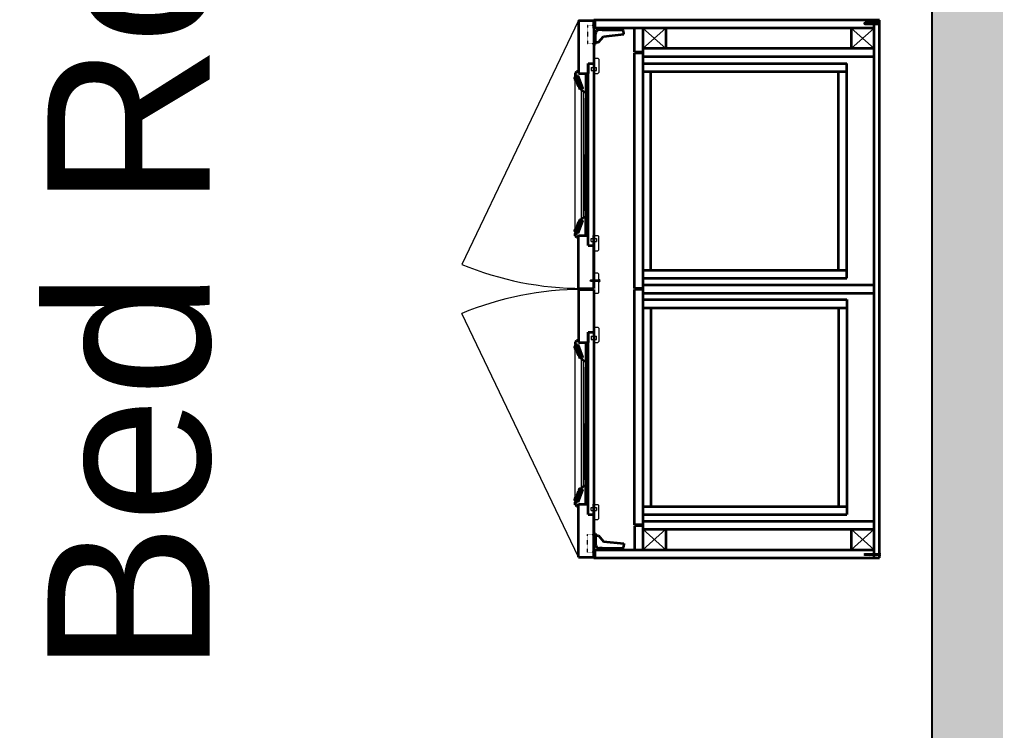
# Model space of a CAD drawing. Header units: millimetres. Extents: x 15734 to 38872, y 8066 to 23066.
# Drawn here: x 19510 to 20659, y 19038 to 19876 of the extents above; entities that cross this region are included whole.
import ezdxf

# ---------------------------------------------------------------- set-up
doc = ezdxf.new("R2010")
doc.units = ezdxf.units.MM
doc.header["$MEASUREMENT"] = 0
doc.linetypes.add('Oculta', pattern=[0.0001, 0, -0.0001])
doc.layers.get('0').update_dxf_attribs({"color": 4})
doc.layers.add('Wall', color=10, linetype='Continuous')
doc.layers.add('Wardrobe', color=4, linetype='Continuous')
doc.styles.get("Standard").update_dxf_attribs({"font": 'arial.ttf'})

msp = doc.modelspace()

# ---------------------------------------------------------------- hatches: boundary and pattern name
at = {"layer": 'Wall'}
h = msp.add_hatch(color=3, dxfattribs=at)
h.dxf.hatch_style = 1
h.paths.add_polyline_path([(24734.07, 18028.46), (24584.07, 18028.46), (24584.07, 17715.96), (22384.07, 17715.96), (22384.07, 18840.96), (22634.07, 18840.96), (22634.07, 18990.96), (22384.07, 18990.96), (22384.07, 19240.96), (22234.07, 19240.96), (22234.07, 17565.96), (24084.07, 17565.96), (24084.07, 16865.96), (24234.07, 16865.96), (24234.07, 17565.96), (24734.07, 17565.96)])
h.paths.add_polyline_path([(24734.07, 19215.96), (24584.07, 19215.96), (24584.07, 18990.96), (23634.07, 18990.96), (23634.07, 18840.96), (24584.07, 18840.96), (24584.07, 18528.46), (24734.07, 18528.46)])
h.paths.add_polyline_path([(24734.07, 19915.96), (24584.07, 19915.96), (24584.07, 19715.96), (24734.07, 19715.96)])
h.paths.add_polyline_path([(24234.07, 16365.96), (24084.07, 16365.96), (24084.07, 14915.96), (24234.07, 14915.96)])
h.paths.add_polyline_path([(24734.07, 22065.96), (23134.07, 22065.96), (23134.07, 21915.96), (24584.07, 21915.96), (24584.07, 20790.96), (23634.07, 20790.96), (23634.07, 20640.96), (24584.07, 20640.96), (24584.07, 20415.96), (24734.07, 20415.96)])
h.paths.add_polyline_path([(22384.07, 21915.96), (22634.07, 21915.96), (22634.07, 22065.96), (22009.07, 22065.96), (22009.07, 21915.96), (22234.07, 21915.96), (22234.07, 20240.96), (22384.07, 20240.96)])
h.paths.add_polyline_path([(20959.07, 22065.96), (19534.07, 22065.96), (19534.07, 21915.96), (20584.07, 21915.96), (20584.07, 18965.96), (20734.07, 18965.96), (20734.07, 21915.96), (20959.07, 21915.96)])
h.paths.add_polyline_path([(17934.07, 22065.96), (16734.07, 22065.96), (16734.07, 17565.96), (17234.07, 17565.96), (17234.07, 16715.96), (17384.07, 16715.96), (17384.07, 17565.96), (20584.07, 17565.96), (20584.07, 15365.96), (20334.07, 15365.96), (20334.07, 15215.96), (20584.07, 15215.96), (20584.07, 14965.96), (20734.07, 14965.96), (20734.07, 17965.96), (20584.07, 17965.96), (20584.07, 17715.96), (16884.07, 17715.96), (16884.07, 21915.96), (17934.07, 21915.96)])
h.paths.add_polyline_path([(19334.07, 15365.96), (17384.07, 15365.96), (17384.07, 16215.96), (17234.07, 16215.96), (17234.07, 13715.96), (16734.07, 13715.96), (16734.07, 10065.96), (17484.07, 10065.96), (17484.07, 10215.96), (16884.07, 10215.96), (16884.07, 13565.96), (17384.07, 13565.96), (17384.07, 13715.96), (17384.07, 15215.96), (19334.07, 15215.96)])
h.paths.add_polyline_path([(20734.07, 13565.96), (20984.07, 13565.96), (20984.07, 13715.96), (20734.07, 13715.96), (20734.07, 13965.96), (20584.07, 13965.96), (20584.07, 10215.96), (19984.07, 10215.96), (19984.07, 10065.96), (20584.07, 10065.96), (20584.07, 9065.96), (21734.07, 9065.96), (21734.07, 9215.96), (20734.07, 9215.96)])
h.paths.add_polyline_path([(24734.07, 13715.96), (24234.07, 13715.96), (24234.07, 14415.96), (24084.07, 14415.96), (24084.07, 13715.96), (21984.07, 13715.96), (21984.07, 13565.96), (24584.07, 13565.96), (24584.07, 9215.96), (23584.07, 9215.96), (23584.07, 9065.96), (24734.07, 9065.96)])

# ---------------------------------------------------------------- linework, layer by layer
msp.add_line((20584.07, 21915.96), (20584.07, 18965.96), dxfattribs=at)
at = {"layer": 'Wardrobe', "color": 4, "linetype": 'ByBlock', "lineweight": 18}
for p, q in [((20168.41, 19874.33), (20030.85, 19587.25)), ((20188.21, 19874.93), (20188.21, 19865.33)), ((20516.41, 19874.63), (20188.21, 19874.63)), ((20516.71, 19241.74), (20516.71, 19874.93)), ((20522.11, 19241.74), (20522.11, 19874.93)), ((20516.41, 19865.63), (20188.21, 19865.63)), ((20271.01, 19841.33), (20244.01, 19865.33)), ((20271.01, 19865.33), (20244.01, 19841.33)), ((20489.41, 19841.33), (20516.41, 19865.33)), ((20489.41, 19865.33), (20516.41, 19841.33)), ((20244.31, 19841.33), (20244.31, 19831.73)), ((20516.41, 19841.03), (20244.31, 19841.03)), ((20516.41, 19832.03), (20244.31, 19832.03)), ((20244.01, 19823.63), (20484.01, 19823.63)), ((20244.01, 19814.63), (20484.01, 19814.63)), ((20244.31, 19580.54), (20244.31, 19814.33)), ((20253.31, 19580.54), (20253.31, 19814.33)), ((20474.71, 19580.54), (20474.71, 19814.33)), ((20483.71, 19580.54), (20483.71, 19814.33)), ((20165.3, 19808.92), (20166.99, 19809.53)), ((20176.81, 19811.93), (20179.81, 19793.33)), ((20176.81, 19793.33), (20179.81, 19811.93)), ((20168.84, 19795.53), (20169.2, 19795.66)), ((20169.86, 19792.71), (20168.84, 19795.53)), ((20172.68, 19793.73), (20169.86, 19792.71)), ((20176.21, 19778.33), (20177.11, 19792.73)), ((20177.11, 19792.73), (20179.21, 19792.73)), ((20179.21, 19792.73), (20179.21, 19716.62)), ((20176.21, 19778.33), (20176.21, 19716.62)), ((20176.21, 19654.9), (20176.21, 19716.62)), ((20179.21, 19640.5), (20179.21, 19716.62)), ((20176.21, 19654.9), (20177.11, 19640.5)), ((20169.86, 19640.56), (20168.84, 19637.74)), ((20168.84, 19637.74), (20169.2, 19637.61)), ((20172.68, 19639.54), (20169.86, 19640.56)), ((20176.83, 19621.3), (20179.83, 19639.9)), ((20176.83, 19639.9), (20179.83, 19621.3)), ((20177.11, 19640.5), (20179.21, 19640.5)), ((20165.3, 19624.35), (20166.99, 19623.74)), ((20191.21, 19576.94), (20186.41, 19576.94)), ((20191.21, 19576.94), (20192.41, 19575.74)), ((20192.41, 19554.14), (20192.41, 19575.74)), ((20244.01, 19580.24), (20484.01, 19580.24)), ((20182.97, 19568.51), (20181.56, 19568.06)), ((20181.56, 19568.06), (20182.97, 19567.61)), ((20182.6, 19567.73), (20182.63, 19567.53)), ((20182.63, 19567.53), (20183.03, 19568.7)), ((20192.41, 19568.51), (20182.97, 19568.51)), ((20182.97, 19567.61), (20192.41, 19567.61)), ((20183.03, 19568.7), (20183.06, 19568.51)), ((20183.25, 19567.61), (20183.27, 19567.41)), ((20183.27, 19567.41), (20183.72, 19568.7)), ((20183.72, 19568.7), (20183.74, 19568.51)), ((20183.93, 19567.61), (20183.96, 19567.41)), ((20183.96, 19567.41), (20184.4, 19568.7)), ((20184.4, 19568.7), (20184.43, 19568.51)), ((20184.62, 19567.61), (20184.64, 19567.41)), ((20184.64, 19567.41), (20185.09, 19568.7)), ((20185.09, 19568.7), (20185.11, 19568.51)), ((20185.3, 19567.61), (20185.33, 19567.41)), ((20185.33, 19567.41), (20185.77, 19568.7)), ((20185.77, 19568.7), (20185.8, 19568.51)), ((20185.99, 19567.61), (20186.01, 19567.41)), ((20186.01, 19567.41), (20186.46, 19568.7)), ((20186.46, 19568.7), (20186.48, 19568.51)), ((20186.67, 19567.61), (20186.7, 19567.41)), ((20186.7, 19567.41), (20187.14, 19568.7)), ((20187.14, 19568.7), (20187.17, 19568.51)), ((20187.36, 19567.61), (20187.39, 19567.41)), ((20187.39, 19567.41), (20187.83, 19568.7)), ((20187.83, 19568.7), (20187.86, 19568.51)), ((20188.05, 19567.61), (20188.07, 19567.41)), ((20188.07, 19567.41), (20188.52, 19568.7)), ((20188.52, 19568.7), (20188.54, 19568.51)), ((20188.73, 19567.61), (20188.76, 19567.41)), ((20188.76, 19567.41), (20189.2, 19568.7)), ((20189.2, 19568.7), (20189.23, 19568.51)), ((20189.42, 19567.61), (20189.44, 19567.41)), ((20189.44, 19567.41), (20189.89, 19568.7)), ((20189.89, 19568.7), (20189.91, 19568.51)), ((20190.1, 19567.61), (20190.13, 19567.41)), ((20190.13, 19567.41), (20190.57, 19568.7)), ((20190.57, 19568.7), (20190.6, 19568.51)), ((20190.79, 19567.61), (20190.81, 19567.41)), ((20190.81, 19567.41), (20191.26, 19568.7)), ((20191.26, 19568.7), (20191.28, 19568.51)), ((20191.47, 19567.61), (20191.5, 19567.41)), ((20191.5, 19567.41), (20191.94, 19568.7)), ((20191.94, 19568.7), (20191.97, 19568.51)), ((20192.41, 19569.44), (20192.41, 19568.51)), ((20192.41, 19567.61), (20192.41, 19566.68)), ((20193.27, 19567.78), (20193.27, 19568.34)), ((20193.27, 19568.34), (20193.77, 19568.34)), ((20193.77, 19567.78), (20193.27, 19567.78)), ((20244.01, 19571.24), (20484.01, 19571.24)), ((20244.31, 19553.54), (20244.31, 19563.14)), ((20516.41, 19562.84), (20244.31, 19562.84)), ((20191.21, 19552.94), (20186.41, 19552.94)), ((20191.21, 19552.94), (20192.41, 19554.14)), ((20516.41, 19553.84), (20244.31, 19553.84)), ((20244.01, 19545.43), (20484.01, 19545.43)), ((20168.41, 19242.34), (20030.85, 19529.42)), ((20244.01, 19536.43), (20484.01, 19536.43)), ((20244.31, 19536.13), (20244.31, 19302.34)), ((20253.31, 19536.13), (20253.31, 19302.34)), ((20474.71, 19536.13), (20474.71, 19302.34)), ((20483.71, 19536.13), (20483.71, 19302.34)), ((20165.3, 19492.33), (20166.99, 19492.94)), ((20176.81, 19495.34), (20179.81, 19476.74)), ((20176.81, 19476.74), (20179.81, 19495.34)), ((20168.84, 19478.93), (20169.2, 19479.06)), ((20169.86, 19476.11), (20168.84, 19478.93)), ((20172.68, 19477.13), (20169.86, 19476.11)), ((20176.21, 19461.74), (20177.11, 19476.14)), ((20177.11, 19476.14), (20179.21, 19476.14)), ((20179.21, 19476.14), (20179.21, 19400.02)), ((20176.21, 19461.74), (20176.21, 19400.02)), ((20176.21, 19338.3), (20176.21, 19400.02)), ((20179.21, 19323.9), (20179.21, 19400.02)), ((20244.31, 19367.34), (20244.31, 19357.74)), ((20176.21, 19338.3), (20177.11, 19323.9)), ((20169.86, 19323.96), (20168.84, 19321.14)), ((20168.84, 19321.14), (20169.2, 19321.01)), ((20172.68, 19322.94), (20169.86, 19323.96)), ((20176.83, 19304.7), (20179.83, 19323.3)), ((20176.83, 19323.3), (20179.83, 19304.7)), ((20177.11, 19323.9), (20179.21, 19323.9)), ((20165.3, 19307.75), (20166.99, 19307.14)), ((20244.01, 19302.04), (20484.01, 19302.04)), ((20244.01, 19293.04), (20484.01, 19293.04)), ((20271.01, 19251.34), (20244.01, 19275.34)), ((20271.01, 19275.34), (20244.01, 19251.34)), ((20244.31, 19284.94), (20244.31, 19275.34)), ((20516.41, 19284.64), (20244.31, 19284.64)), ((20516.41, 19275.64), (20244.31, 19275.64)), ((20489.41, 19251.34), (20516.41, 19275.34)), ((20489.41, 19275.34), (20516.41, 19251.34)), ((20188.21, 19251.34), (20188.21, 19241.74)), ((20516.41, 19251.04), (20188.21, 19251.04)), ((20516.41, 19242.04), (20188.21, 19242.04))]:
    msp.add_line(p, q, dxfattribs=at)
at = {"layer": 'Wardrobe', "color": 4, "linetype": 'ByBlock', "lineweight": 35}
for p, q in [((20168.41, 19874.33), (20168.41, 19811.93)), ((20168.41, 19874.33), (20186.41, 19874.33)), ((20522.41, 19874.93), (20186.41, 19874.93)), ((20186.41, 19865.33), (20186.41, 19874.93)), ((20522.41, 19874.93), (20186.41, 19874.93)), ((20186.41, 19874.33), (20186.41, 19558.94)), ((20505.83, 19871.49), (20504.41, 19871.03)), ((20504.41, 19871.03), (20505.83, 19870.58)), ((20505.32, 19870.55), (20505.71, 19871.68)), ((20505.71, 19871.68), (20505.74, 19871.46)), ((20521.27, 19871.49), (20505.83, 19871.49)), ((20505.95, 19870.38), (20506.4, 19871.68)), ((20506.4, 19871.68), (20506.42, 19871.49)), ((20506.64, 19870.38), (20507.08, 19871.68)), ((20507.08, 19871.68), (20507.11, 19871.49)), ((20507.32, 19870.38), (20507.77, 19871.68)), ((20507.77, 19871.68), (20507.79, 19871.49)), ((20508.01, 19870.38), (20508.45, 19871.68)), ((20508.45, 19871.68), (20508.48, 19871.49)), ((20508.7, 19870.38), (20509.14, 19871.68)), ((20509.14, 19871.68), (20509.17, 19871.49)), ((20509.38, 19870.38), (20509.82, 19871.68)), ((20509.82, 19871.68), (20509.85, 19871.49)), ((20510.07, 19870.38), (20510.51, 19871.68)), ((20510.51, 19871.68), (20510.54, 19871.49)), ((20510.75, 19870.38), (20511.2, 19871.68)), ((20511.2, 19871.68), (20511.22, 19871.49)), ((20511.44, 19870.38), (20511.88, 19871.68)), ((20511.88, 19871.68), (20511.91, 19871.49)), ((20512.12, 19870.38), (20512.57, 19871.68)), ((20512.57, 19871.68), (20512.59, 19871.49)), ((20512.81, 19870.38), (20513.25, 19871.68)), ((20513.25, 19871.68), (20513.28, 19871.49)), ((20513.5, 19870.38), (20513.94, 19871.68)), ((20513.94, 19871.68), (20513.97, 19871.49)), ((20514.18, 19870.38), (20514.62, 19871.68)), ((20514.62, 19871.68), (20514.65, 19871.49)), ((20514.87, 19870.38), (20515.31, 19871.68)), ((20515.31, 19871.68), (20515.34, 19871.49)), ((20515.55, 19870.38), (20516, 19871.68)), ((20516, 19871.68), (20516.02, 19871.49)), ((20516.24, 19870.38), (20516.68, 19871.68)), ((20516.41, 19241.74), (20516.41, 19874.93)), ((20516.68, 19871.68), (20516.71, 19871.49)), ((20516.92, 19870.38), (20517.37, 19871.68)), ((20517.37, 19871.68), (20517.39, 19871.49)), ((20517.61, 19870.38), (20518.05, 19871.68)), ((20518.05, 19871.68), (20518.08, 19871.49)), ((20521.27, 19871.49), (20522.41, 19872.64)), ((20522.09, 19871.28), (20522.41, 19871.28)), ((20522.09, 19870.79), (20522.09, 19871.28)), ((20522.41, 19241.74), (20522.41, 19874.93)), ((20522.41, 19241.74), (20522.41, 19874.93)), ((20522.41, 19871.28), (20522.41, 19872.64)), ((20516.41, 19865.33), (20186.41, 19865.33)), ((20196.01, 19863.53), (20193.01, 19863.53)), ((20220.14, 19865.33), (20196.01, 19865.33)), ((20196.01, 19865.33), (20196.01, 19863.53)), ((20196.01, 19863.53), (20220.14, 19863.53)), ((20203.21, 19865.33), (20203.21, 19863.53)), ((20214.01, 19865.33), (20214.01, 19863.53)), ((20220.14, 19863.53), (20220.14, 19865.33)), ((20221.67, 19858.12), (20221.33, 19862.47)), ((20234.41, 19837.13), (20234.41, 19865.33)), ((20244.01, 19865.33), (20244.01, 19251.34)), ((20271.01, 19865.33), (20271.01, 19841.33)), ((20489.41, 19865.33), (20489.41, 19841.33)), ((20505.32, 19870.55), (20505.3, 19870.75)), ((20505.83, 19870.58), (20521.27, 19870.58)), ((20505.93, 19870.58), (20505.95, 19870.38)), ((20506.61, 19870.58), (20506.64, 19870.38)), ((20507.3, 19870.58), (20507.32, 19870.38)), ((20507.98, 19870.58), (20508.01, 19870.38)), ((20508.67, 19870.58), (20508.7, 19870.38)), ((20509.35, 19870.58), (20509.38, 19870.38)), ((20510.04, 19870.58), (20510.07, 19870.38)), ((20510.73, 19870.58), (20510.75, 19870.38)), ((20511.41, 19870.58), (20511.44, 19870.38)), ((20512.1, 19870.58), (20512.12, 19870.38)), ((20512.78, 19870.58), (20512.81, 19870.38)), ((20513.47, 19870.58), (20513.5, 19870.38)), ((20514.15, 19870.58), (20514.18, 19870.38)), ((20514.84, 19870.58), (20514.87, 19870.38)), ((20515.53, 19870.58), (20515.55, 19870.38)), ((20516.21, 19870.58), (20516.24, 19870.38)), ((20516.9, 19870.58), (20516.92, 19870.38)), ((20517.58, 19870.58), (20517.61, 19870.38)), ((20521.27, 19870.58), (20522.41, 19869.43)), ((20522.41, 19870.79), (20522.09, 19870.79)), ((20522.41, 19869.43), (20522.41, 19870.79)), ((20188.21, 19858.73), (20186.41, 19858.73)), ((20186.41, 19858.73), (20186.41, 19846.43)), ((20188.21, 19846.43), (20188.21, 19858.73)), ((20188.21, 19848.83), (20191.81, 19848.83)), ((20191.81, 19848.83), (20197.81, 19855.68)), ((20197.81, 19855.68), (20221.67, 19858.12)), ((20186.41, 19846.43), (20188.21, 19846.43)), ((20244.01, 19837.13), (20234.41, 19837.13)), ((20516.41, 19841.33), (20244.01, 19841.33)), ((20186.41, 19827.88), (20186.41, 19819.13)), ((20244.01, 19835.93), (20234.41, 19835.93)), ((20234.41, 19558.94), (20234.41, 19835.93)), ((20516.41, 19831.73), (20244.01, 19831.73)), ((20167.21, 19814.33), (20166.01, 19814.33)), ((20167.21, 19813.13), (20167.21, 19814.33)), ((20179.81, 19823.93), (20179.81, 19811.93)), ((20179.81, 19823.93), (20186.41, 19823.93)), ((20179.81, 19609.34), (20179.81, 19823.93)), ((20179.81, 19823.93), (20186.41, 19823.93)), ((20186.41, 19815.53), (20186.41, 19811.93)), ((20244.01, 19823.93), (20484.01, 19823.93)), ((20244.01, 19814.33), (20484.01, 19814.33)), ((20253.61, 19580.54), (20253.61, 19814.33)), ((20474.41, 19580.54), (20474.41, 19814.33)), ((20484.01, 19570.94), (20484.01, 19823.93)), ((20164.21, 19812.53), (20164.21, 19809.53)), ((20164.21, 19809.53), (20167.31, 19809.53)), ((20168.41, 19813.13), (20167.21, 19813.13)), ((20167.31, 19809.53), (20173.01, 19793.7)), ((20168.41, 19811.93), (20179.81, 19811.93)), ((20176.81, 19811.93), (20176.81, 19790.33)), ((20173.01, 19793.7), (20172.01, 19793.33)), ((20172.01, 19793.33), (20172.01, 19792.13)), ((20176.81, 19793.33), (20179.81, 19793.33)), ((20176.81, 19793.33), (20179.81, 19793.33)), ((20177.1, 19792.57), (20177.1, 19716.62)), ((20177.7, 19792.73), (20177.7, 19716.62)), ((20178.3, 19792.73), (20178.3, 19716.62)), ((20178.9, 19792.73), (20178.9, 19716.62)), ((20173.81, 19790.33), (20176.81, 19790.33)), ((20176.5, 19782.97), (20176.5, 19716.62)), ((20176.5, 19650.27), (20176.5, 19716.62)), ((20177.1, 19640.67), (20177.1, 19716.62)), ((20177.7, 19640.5), (20177.7, 19716.62)), ((20178.3, 19640.5), (20178.3, 19716.62)), ((20178.9, 19640.5), (20178.9, 19716.62)), ((20173.81, 19642.94), (20176.81, 19642.94)), ((20176.81, 19621.34), (20176.81, 19642.94)), ((20167.31, 19623.74), (20173.01, 19639.57)), ((20172.01, 19639.94), (20172.01, 19641.14)), ((20173.01, 19639.57), (20172.01, 19639.94)), ((20176.81, 19639.9), (20179.81, 19639.9)), ((20176.81, 19639.9), (20179.81, 19639.9)), ((20176.83, 19639.9), (20179.83, 19639.9)), ((20164.21, 19620.74), (20164.21, 19623.74)), ((20164.21, 19623.74), (20167.31, 19623.74)), ((20167.21, 19618.94), (20166.01, 19618.94)), ((20168.41, 19620.14), (20167.21, 19620.14)), ((20167.21, 19620.14), (20167.21, 19618.94)), ((20168.41, 19621.34), (20179.81, 19621.34)), ((20168.41, 19558.94), (20168.41, 19621.34)), ((20186.41, 19558.94), (20186.41, 19621.34)), ((20186.41, 19617.7), (20186.41, 19621.3)), ((20179.81, 19609.34), (20186.41, 19609.34)), ((20179.83, 19609.3), (20186.43, 19609.3)), ((20186.41, 19605.35), (20186.41, 19614.1)), ((20244.01, 19580.54), (20484.01, 19580.54)), ((20244.01, 19570.94), (20484.01, 19570.94)), ((20244.01, 19563.14), (20516.41, 19563.14)), ((20244.01, 19563.14), (20516.41, 19563.14)), ((20168.41, 19558.94), (20186.41, 19558.94)), ((20168.41, 19557.74), (20168.41, 19495.34)), ((20168.41, 19557.74), (20186.41, 19557.74)), ((20186.41, 19557.74), (20186.41, 19242.34)), ((20244.01, 19558.94), (20234.41, 19558.94)), ((20244.01, 19558.94), (20234.41, 19558.94)), ((20244.01, 19557.73), (20234.41, 19557.73)), ((20234.41, 19280.74), (20234.41, 19557.73)), ((20244.01, 19553.54), (20516.41, 19553.54)), ((20244.01, 19553.54), (20516.41, 19553.54)), ((20244.01, 19545.73), (20484.01, 19545.73)), ((20484.01, 19545.73), (20484.01, 19292.74)), ((20244.01, 19536.13), (20484.01, 19536.13)), ((20253.61, 19536.13), (20253.61, 19302.34)), ((20474.41, 19536.13), (20474.41, 19302.34)), ((20179.81, 19507.34), (20179.81, 19495.34)), ((20179.81, 19507.34), (20186.41, 19507.34)), ((20179.81, 19292.74), (20179.81, 19507.34)), ((20179.81, 19507.34), (20186.41, 19507.34)), ((20186.41, 19511.28), (20186.41, 19502.54)), ((20164.21, 19495.94), (20164.21, 19492.94)), ((20164.21, 19492.94), (20167.31, 19492.94)), ((20167.21, 19497.74), (20166.01, 19497.74)), ((20167.21, 19496.54), (20167.21, 19497.74)), ((20168.41, 19496.54), (20167.21, 19496.54)), ((20167.31, 19492.94), (20173.01, 19477.1)), ((20168.41, 19495.34), (20179.81, 19495.34)), ((20176.81, 19495.34), (20176.81, 19473.74)), ((20186.41, 19498.94), (20186.41, 19495.34)), ((20173.01, 19477.1), (20172.01, 19476.74)), ((20172.01, 19476.74), (20172.01, 19475.54)), ((20173.81, 19473.74), (20176.81, 19473.74)), ((20176.81, 19476.74), (20179.81, 19476.74)), ((20176.81, 19476.74), (20179.81, 19476.74)), ((20177.1, 19475.97), (20177.1, 19400.02)), ((20177.7, 19476.14), (20177.7, 19400.02)), ((20178.3, 19476.14), (20178.3, 19400.02)), ((20178.9, 19476.14), (20178.9, 19400.02)), ((20176.5, 19466.37), (20176.5, 19400.02)), ((20176.5, 19333.67), (20176.5, 19400.02)), ((20177.1, 19324.07), (20177.1, 19400.02)), ((20177.7, 19323.9), (20177.7, 19400.02)), ((20178.3, 19323.9), (20178.3, 19400.02)), ((20178.9, 19323.9), (20178.9, 19400.02)), ((20167.31, 19307.14), (20173.01, 19322.97)), ((20172.01, 19323.34), (20172.01, 19324.54)), ((20173.01, 19322.97), (20172.01, 19323.34)), ((20173.81, 19326.34), (20176.81, 19326.34)), ((20176.81, 19304.74), (20176.81, 19326.34)), ((20176.81, 19323.3), (20179.81, 19323.3)), ((20176.81, 19323.3), (20179.81, 19323.3)), ((20176.83, 19323.3), (20179.83, 19323.3)), ((20164.21, 19304.14), (20164.21, 19307.14)), ((20164.21, 19307.14), (20167.31, 19307.14)), ((20167.21, 19302.34), (20166.01, 19302.34)), ((20168.41, 19303.54), (20167.21, 19303.54)), ((20167.21, 19303.54), (20167.21, 19302.34)), ((20168.41, 19304.74), (20179.81, 19304.74)), ((20168.41, 19242.34), (20168.41, 19304.74)), ((20186.41, 19242.34), (20186.41, 19304.74)), ((20186.41, 19301.1), (20186.41, 19304.7)), ((20186.41, 19288.75), (20186.41, 19297.5)), ((20244.01, 19302.34), (20484.01, 19302.34)), ((20179.81, 19292.74), (20186.41, 19292.74)), ((20179.83, 19292.7), (20186.43, 19292.7)), ((20244.01, 19292.74), (20484.01, 19292.74)), ((20244.01, 19280.74), (20234.41, 19280.74)), ((20244.01, 19280.74), (20234.41, 19280.74)), ((20244.01, 19279.54), (20234.41, 19279.54)), ((20234.41, 19279.54), (20234.41, 19251.34)), ((20244.01, 19279.54), (20234.41, 19279.54)), ((20244.01, 19284.94), (20516.41, 19284.94)), ((20244.01, 19275.34), (20516.41, 19275.34)), ((20271.01, 19275.34), (20271.01, 19251.34)), ((20489.41, 19275.34), (20489.41, 19251.34)), ((20186.41, 19270.24), (20188.21, 19270.24)), ((20186.41, 19257.94), (20186.41, 19270.24)), ((20188.21, 19270.24), (20188.21, 19257.94)), ((20188.21, 19267.84), (20191.81, 19267.84)), ((20191.81, 19267.84), (20197.81, 19260.99)), ((20188.21, 19257.94), (20186.41, 19257.94)), ((20186.41, 19251.34), (20516.41, 19251.34)), ((20186.41, 19241.74), (20186.41, 19251.34)), ((20196.01, 19253.14), (20193.01, 19253.14)), ((20196.01, 19251.34), (20196.01, 19253.14)), ((20196.01, 19253.14), (20220.14, 19253.14)), ((20220.14, 19251.34), (20196.01, 19251.34)), ((20197.81, 19260.99), (20221.67, 19258.55)), ((20203.21, 19251.34), (20203.21, 19253.14)), ((20214.01, 19251.34), (20214.01, 19253.14)), ((20220.14, 19253.14), (20220.14, 19251.34)), ((20221.67, 19258.55), (20221.33, 19254.2)), ((20168.41, 19242.34), (20186.41, 19242.34)), ((20186.41, 19241.74), (20522.41, 19241.74)), ((20186.41, 19241.74), (20522.41, 19241.74)), ((20504.41, 19245.64), (20505.83, 19246.09)), ((20505.83, 19245.18), (20504.41, 19245.64)), ((20505.32, 19246.12), (20505.3, 19245.92)), ((20505.32, 19246.12), (20505.71, 19244.99)), ((20505.71, 19244.99), (20505.74, 19245.21)), ((20505.83, 19246.09), (20521.27, 19246.09)), ((20521.27, 19245.18), (20505.83, 19245.18)), ((20505.93, 19246.09), (20505.95, 19246.29)), ((20505.95, 19246.29), (20506.4, 19244.99)), ((20506.4, 19244.99), (20506.42, 19245.18)), ((20506.61, 19246.09), (20506.64, 19246.29)), ((20506.64, 19246.29), (20507.08, 19244.99)), ((20507.08, 19244.99), (20507.11, 19245.18)), ((20507.3, 19246.09), (20507.32, 19246.29)), ((20507.32, 19246.29), (20507.77, 19244.99)), ((20507.77, 19244.99), (20507.79, 19245.18)), ((20507.98, 19246.09), (20508.01, 19246.29)), ((20508.01, 19246.29), (20508.45, 19244.99)), ((20508.45, 19244.99), (20508.48, 19245.18)), ((20508.67, 19246.09), (20508.7, 19246.29)), ((20508.7, 19246.29), (20509.14, 19244.99)), ((20509.14, 19244.99), (20509.17, 19245.18)), ((20509.35, 19246.09), (20509.38, 19246.29)), ((20509.38, 19246.29), (20509.82, 19244.99)), ((20509.82, 19244.99), (20509.85, 19245.18)), ((20510.04, 19246.09), (20510.07, 19246.29)), ((20510.07, 19246.29), (20510.51, 19244.99)), ((20510.51, 19244.99), (20510.54, 19245.18)), ((20510.73, 19246.09), (20510.75, 19246.29)), ((20510.75, 19246.29), (20511.2, 19244.99)), ((20511.2, 19244.99), (20511.22, 19245.18)), ((20511.41, 19246.09), (20511.44, 19246.29)), ((20511.44, 19246.29), (20511.88, 19244.99)), ((20511.88, 19244.99), (20511.91, 19245.18)), ((20512.1, 19246.09), (20512.12, 19246.29)), ((20512.12, 19246.29), (20512.57, 19244.99)), ((20512.57, 19244.99), (20512.59, 19245.18)), ((20512.78, 19246.09), (20512.81, 19246.29)), ((20512.81, 19246.29), (20513.25, 19244.99)), ((20513.25, 19244.99), (20513.28, 19245.18)), ((20513.47, 19246.09), (20513.5, 19246.29)), ((20513.5, 19246.29), (20513.94, 19244.99)), ((20513.94, 19244.99), (20513.97, 19245.18)), ((20514.15, 19246.09), (20514.18, 19246.29)), ((20514.18, 19246.29), (20514.62, 19244.99)), ((20514.62, 19244.99), (20514.65, 19245.18)), ((20514.84, 19246.09), (20514.87, 19246.29)), ((20514.87, 19246.29), (20515.31, 19244.99)), ((20515.31, 19244.99), (20515.34, 19245.18)), ((20515.53, 19246.09), (20515.55, 19246.29)), ((20515.55, 19246.29), (20516, 19244.99)), ((20516, 19244.99), (20516.02, 19245.18)), ((20516.21, 19246.09), (20516.24, 19246.29)), ((20516.24, 19246.29), (20516.68, 19244.99)), ((20516.68, 19244.99), (20516.71, 19245.18)), ((20516.9, 19246.09), (20516.92, 19246.29)), ((20516.92, 19246.29), (20517.37, 19244.99)), ((20517.37, 19244.99), (20517.39, 19245.18)), ((20517.58, 19246.09), (20517.61, 19246.29)), ((20517.61, 19246.29), (20518.05, 19244.99)), ((20518.05, 19244.99), (20518.08, 19245.18)), ((20521.27, 19246.09), (20522.41, 19247.24)), ((20521.27, 19245.18), (20522.41, 19244.03)), ((20522.41, 19245.88), (20522.09, 19245.88)), ((20522.09, 19245.88), (20522.09, 19245.39)), ((20522.09, 19245.39), (20522.41, 19245.39)), ((20522.41, 19247.24), (20522.41, 19245.88)), ((20522.41, 19245.39), (20522.41, 19244.03))]:
    msp.add_line(p, q, dxfattribs=at)
at = {"layer": 'Wardrobe', "color": 4, "linetype": 'Oculta', "lineweight": 18}
for p, q in [((20186.41, 19868.33), (20178.91, 19868.33)), ((20178.91, 19868.33), (20178.91, 19847.33)), ((20186.41, 19858.73), (20186.41, 19868.33)), ((20178.91, 19847.33), (20186.41, 19847.33)), ((20178.91, 19269.34), (20186.41, 19269.34)), ((20178.91, 19248.34), (20178.91, 19269.34)), ((20186.41, 19257.94), (20186.41, 19248.34)), ((20186.41, 19248.34), (20178.91, 19248.34))]:
    msp.add_line(p, q, dxfattribs=at)
at = {"layer": 'Wardrobe', "color": 4, "linetype": 'Continuous', "lineweight": 0}
for p, q in [((20186.41, 19829.93), (20191.21, 19829.93)), ((20191.21, 19829.93), (20192.41, 19828.73)), ((20192.41, 19828.73), (20192.41, 19813.13)), ((20183.41, 19819.13), (20189.41, 19819.13)), ((20183.41, 19819.13), (20183.41, 19815.53)), ((20183.41, 19815.53), (20189.41, 19815.53)), ((20189.41, 19815.53), (20189.41, 19819.13)), ((20164.21, 19625.46), (20164.21, 19809.53)), ((20186.41, 19811.93), (20191.21, 19811.93)), ((20191.21, 19811.93), (20192.41, 19813.13)), ((20172.01, 19639.76), (20172.01, 19792.13)), ((20173.81, 19790.33), (20173.81, 19642.65)), ((20186.41, 19621.3), (20191.21, 19621.3)), ((20191.21, 19621.3), (20192.41, 19620.1)), ((20192.41, 19604.5), (20192.41, 19620.1)), ((20183.41, 19617.7), (20189.41, 19617.7)), ((20183.41, 19614.1), (20183.41, 19617.7)), ((20183.41, 19614.1), (20189.41, 19614.1)), ((20189.41, 19617.7), (20189.41, 19614.1)), ((20186.41, 19603.3), (20191.21, 19603.3)), ((20191.21, 19603.3), (20192.41, 19604.5)), ((20186.41, 19513.34), (20191.21, 19513.34)), ((20191.21, 19513.34), (20192.41, 19512.14)), ((20192.41, 19512.14), (20192.41, 19496.54)), ((20164.21, 19308.86), (20164.21, 19492.94)), ((20183.41, 19502.54), (20189.41, 19502.54)), ((20183.41, 19502.54), (20183.41, 19498.94)), ((20183.41, 19498.94), (20189.41, 19498.94)), ((20186.41, 19495.34), (20191.21, 19495.34)), ((20189.41, 19498.94), (20189.41, 19502.54)), ((20191.21, 19495.34), (20192.41, 19496.54)), ((20172.01, 19323.16), (20172.01, 19475.54)), ((20173.81, 19473.74), (20173.81, 19326.05)), ((20183.41, 19301.1), (20189.41, 19301.1)), ((20183.41, 19297.5), (20183.41, 19301.1)), ((20183.41, 19297.5), (20189.41, 19297.5)), ((20186.41, 19304.7), (20191.21, 19304.7)), ((20189.41, 19301.1), (20189.41, 19297.5)), ((20191.21, 19304.7), (20192.41, 19303.5)), ((20192.41, 19287.9), (20192.41, 19303.5)), ((20186.41, 19286.7), (20191.21, 19286.7)), ((20191.21, 19286.7), (20192.41, 19287.9))]:
    msp.add_line(p, q, dxfattribs=at)
at = {"layer": 'Wardrobe', "color": 4, "linetype": 'ByBlock', "lineweight": 50}
for p, q in [((20165.5, 19808.36), (20167.19, 19808.97)), ((20167.19, 19808.97), (20172.48, 19794.29)), ((20169.61, 19795.17), (20170.18, 19795.38)), ((20170.22, 19793.48), (20169.61, 19795.17)), ((20172.48, 19794.29), (20170.22, 19793.48)), ((20172.48, 19794.29), (20171.35, 19793.89)), ((20167.19, 19624.3), (20172.48, 19638.98)), ((20170.22, 19639.79), (20169.61, 19638.1)), ((20169.61, 19638.1), (20170.18, 19637.89)), ((20172.48, 19638.98), (20170.22, 19639.79)), ((20172.48, 19638.98), (20171.35, 19639.38)), ((20165.5, 19624.91), (20167.19, 19624.3)), ((20165.5, 19491.76), (20167.19, 19492.37)), ((20167.19, 19492.37), (20172.48, 19477.69)), ((20169.61, 19478.57), (20170.18, 19478.78)), ((20170.22, 19476.88), (20169.61, 19478.57)), ((20172.48, 19477.69), (20170.22, 19476.88)), ((20172.48, 19477.69), (20171.35, 19477.29)), ((20167.19, 19307.7), (20172.48, 19322.38)), ((20170.22, 19323.19), (20169.61, 19321.5)), ((20169.61, 19321.5), (20170.18, 19321.29)), ((20172.48, 19322.38), (20170.22, 19323.19)), ((20172.48, 19322.38), (20171.35, 19322.78)), ((20165.5, 19308.31), (20167.19, 19307.7))]:
    msp.add_line(p, q, dxfattribs=at)
at = {"layer": 'Wardrobe', "color": 4, "linetype": 'ByBlock', "lineweight": 35}
for centre, major_axis, start_param, end_param in [((20193.26, 19858.48), (3.58, -3.58), 2.4058517, 3.8773336), ((20219.96, 19862.13), (0.999, 0.999), -0.5469505, 0.6576077), ((20164.21, 19814.33), (1.27, 1.27), 3.9269908, 5.4977871), ((20172.01, 19790.33), (1.27, -1.27), 0.7853982, 2.3561945), ((20172.01, 19642.94), (1.27, 1.27), 3.9269908, 5.4977871), ((20164.21, 19618.94), (1.27, -1.27), 0.7853982, 2.3561945), ((20164.21, 19497.74), (1.27, 1.27), 3.9269908, 5.4977871), ((20172.01, 19473.74), (1.27, -1.27), 0.7853982, 2.3561945), ((20172.01, 19326.34), (1.27, 1.27), 3.9269908, 5.4977871), ((20164.21, 19302.34), (1.27, -1.27), 0.7853982, 2.3561945), ((20193.26, 19258.19), (3.58, 3.58), 2.4058517, 3.8773336), ((20219.96, 19254.54), (0.999, -0.999), 5.6255776, 6.8301358)]:
    msp.add_ellipse(centre, major_axis=major_axis, ratio=1, start_param=start_param, end_param=end_param, dxfattribs=at)
at = {"layer": 'Wardrobe', "color": 4, "linetype": 'ByBlock', "lineweight": 18}
for centre, major_axis, start_param, end_param in [((20164.21, 19814.33), (0.849, -0.849), 5.4977871, 7.0685835), ((20166.84, 19806.38), (2.12, -2.12), 2.9505051, 5.3790633), ((20180.71, 19804.04), (10.07, 10.07), 2.4006225, 2.9852344), ((20172.01, 19790.33), (0.849, 0.849), -0.7853982, 0.7853982), ((20172.01, 19642.94), (0.849, -0.849), 5.4977871, 7.0685835), ((20166.84, 19626.89), (2.12, 2.12), 0.904122, 3.3326802), ((20180.71, 19629.23), (10.07, -10.07), 3.2979509, 3.8825628), ((20164.21, 19618.94), (0.849, 0.849), -0.7853982, 0.7853982), ((20173.21, 19930.94), (263.04, 263.04), 3.5342917, 3.9269908), ((20192.41, 19568.06), (0.978, 0.978), -0.5840402, 0.7853982), ((20192.41, 19568.06), (0.978, -0.978), 5.4977871, 6.8672255), ((20173.21, 19185.74), (263.04, -263.04), 2.3561945, 2.7488936), ((20166.84, 19489.78), (2.12, -2.12), 2.9505051, 5.3790633), ((20164.21, 19497.74), (0.849, -0.849), 5.4977871, 7.0685835), ((20180.71, 19487.44), (10.07, 10.07), 2.4006225, 2.9852344), ((20172.01, 19473.74), (0.849, 0.849), -0.7853982, 0.7853982), ((20180.71, 19312.63), (10.07, -10.07), 3.2979509, 3.8825628), ((20172.01, 19326.34), (0.849, -0.849), 5.4977871, 7.0685835), ((20166.84, 19310.29), (2.12, 2.12), 0.904122, 3.3326802), ((20164.21, 19302.34), (0.849, 0.849), -0.7853982, 0.7853982)]:
    msp.add_ellipse(centre, major_axis=major_axis, ratio=1, start_param=start_param, end_param=end_param, dxfattribs=at)
at = {"layer": 'Wardrobe', "color": 4, "linetype": 'ByBlock', "lineweight": 50}
for centre, major_axis, start_param, end_param in [((20166.84, 19806.38), (1.69, -1.69), 2.9505051, 5.5947849), ((20180.71, 19804.04), (9.65, 9.65), 2.359294, 3.0444034), ((20180.71, 19629.23), (9.65, -9.65), 3.2387819, 3.9238913), ((20166.84, 19626.89), (1.69, 1.69), 0.6884004, 3.3326802), ((20166.84, 19489.78), (1.69, -1.69), 2.9505051, 5.5947849), ((20180.71, 19487.44), (9.65, 9.65), 2.359294, 3.0444034), ((20180.71, 19312.63), (9.65, -9.65), 3.2387819, 3.9238913), ((20166.84, 19310.29), (1.69, 1.69), 0.6884004, 3.3326802)]:
    msp.add_ellipse(centre, major_axis=major_axis, ratio=1, start_param=start_param, end_param=end_param, dxfattribs=at)

# ---------------------------------------------------------------- texts
at = {"color": 1}
msp.add_text('Bed Room 2', height=190.971, rotation=90, dxfattribs=at).set_placement((19734.34, 19104.74))

doc.saveas('drawing.dxf')
